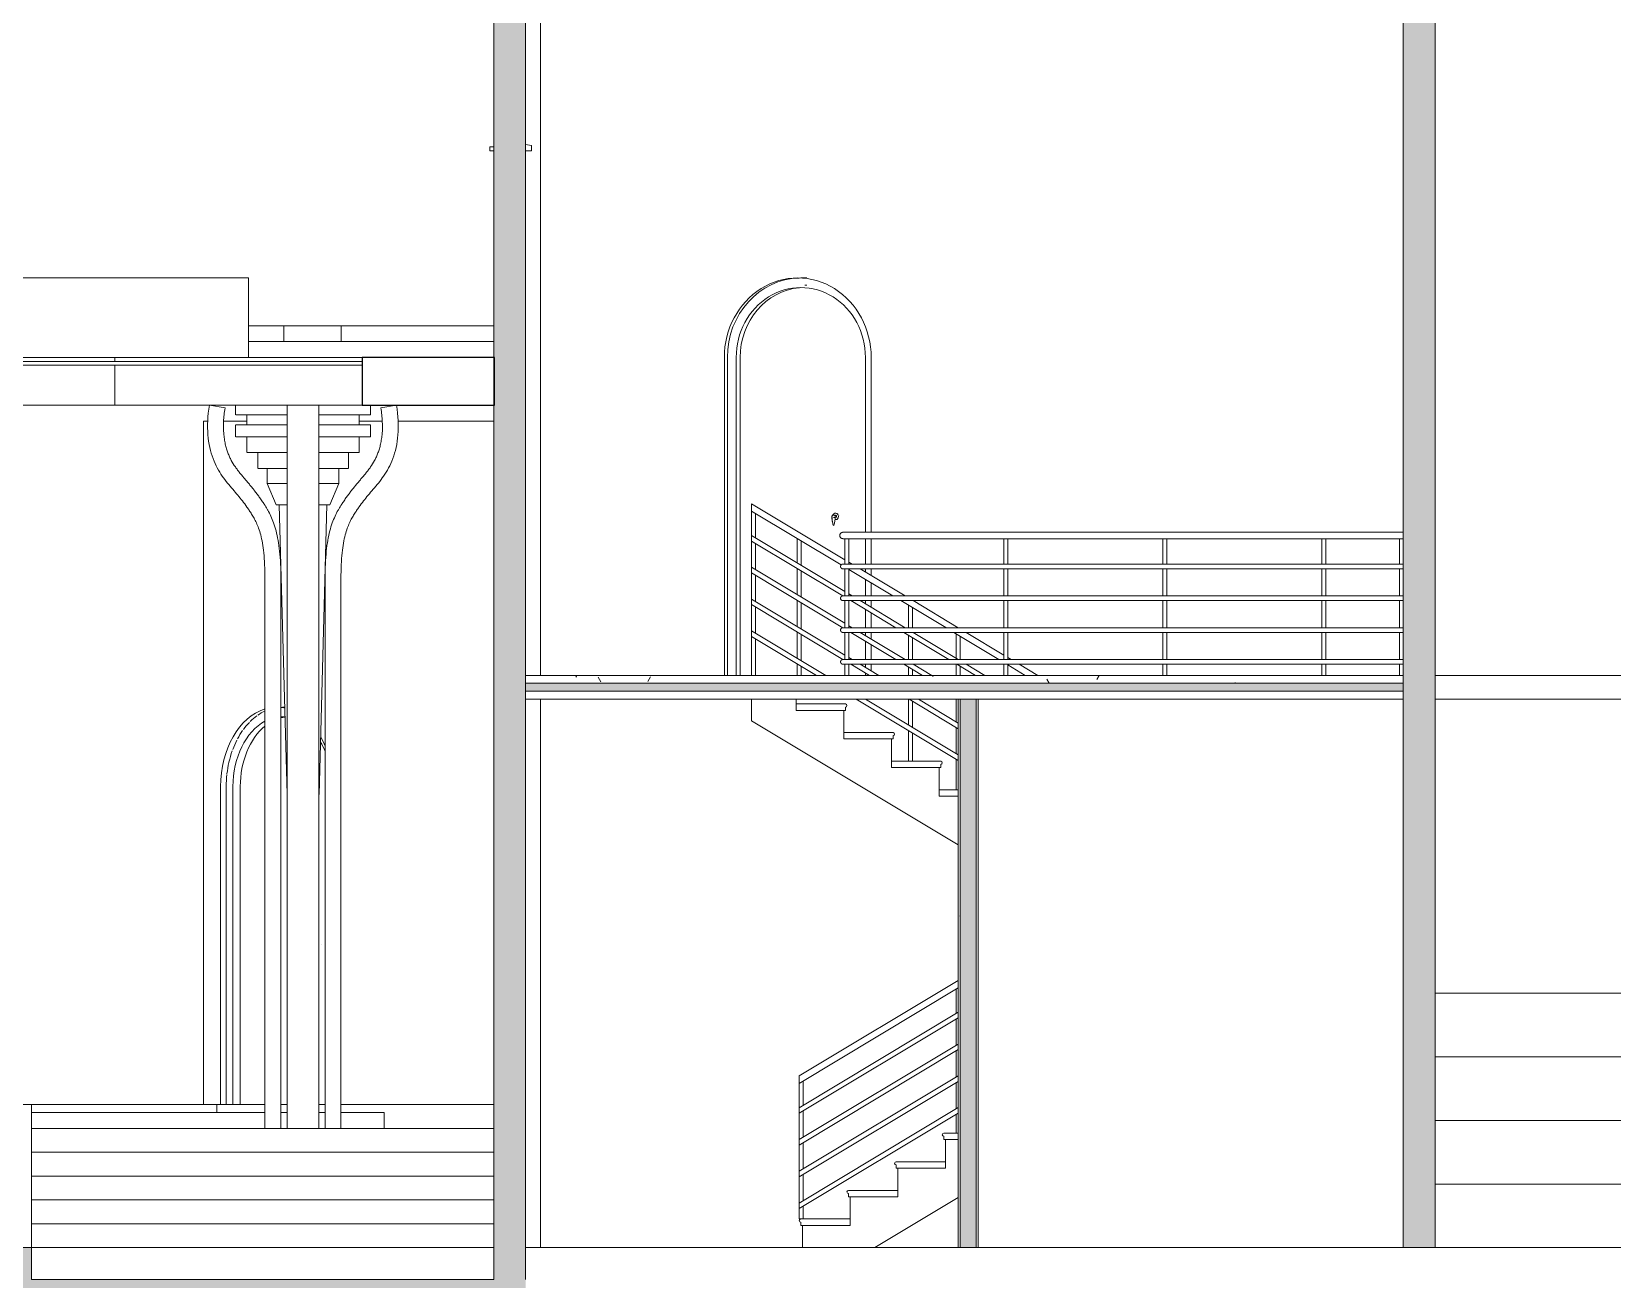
# Model space of a CAD drawing. Header units: millimetres. Extents: x -19779 to 53254, y -11975 to 15500.
# Drawn here: x -860 to 9084, y -1100 to 6750 of the extents above; entities that cross this region are included whole.
import ezdxf

# ---------------------------------------------------------------- set-up
doc = ezdxf.new("R2010")
doc.units = ezdxf.units.MM
for name, color, linetype, lineweight in [('A-DETL-GENF', 92, 'Continuous', 9), ('A-DETL-THIN', 151, 'Continuous', 9), ('A-DOOR', 31, 'Continuous', 9), ('A-DOOR-FRAM', 31, 'Continuous', 9), ('A-FLOR', 192, 'Continuous', 9), ('A-FLOR-FNSH', 192, 'Continuous', 35), ('A-FLOR-HRAL', 11, 'Continuous', 9), ('A-FLOR-MCUT', 51, 'Continuous', 9), ('A-FLOR-PATT', 8, 'Continuous', 35), ('A-GENM', 13, 'Continuous', 9), ('A-GLAZ', 151, 'Continuous', 9), ('A-GLAZ-CURT', 52, 'Continuous', 9), ('A-WALL', 113, 'Continuous', 9), ('A-WALL-FNSH', 113, 'Continuous', 25), ('A-WALL-PATT', 111, 'Continuous', 25), ('S-FNDN', 32, 'Continuous', 9), ('S-STRS', 31, 'Continuous', 9)]:
    doc.layers.add(name, color=color, linetype=linetype, lineweight=lineweight)
pattern_1 = [(0, (19874.81, -1675), (812.8, 203.2), [33.528, -576.072, 33.528, -576.072, -3251.2]), (0, (19874.81, -1675), (812.8, 203.2), [-1219.2, 33.528, -1185.672, 33.528, -576.072, -1422.4]), (0, (19874.81, -1675), (812.8, 203.2), [-3048, 33.528, -372.872, 33.528, -982.472]), (120, (20179.61, -1573.4), (-582.3764, 602.3054), [33.528, -576.072, 33.528, -3827.272]), (120, (20179.61, -1573.4), (-582.3764, 602.3054), [-643.128, -576.072, 33.528, -1185.672, -2032]), (120, (20179.61, -1573.4), (-582.3764, 602.3054), [-2438.4, 33.528, -576.072, 33.528, -1388.872]), (120, (20179.61, -1573.4), (-582.3764, 602.3054), [-3081.528, -372.872, 33.528, -982.472]), (240, (20281.21, -1167), (-230.4236, -805.5054), [33.528, -576.072, 33.528, -3827.272]), (240, (20281.21, -1167), (-230.4236, -805.5054), [-643.128, -576.072, 33.528, -1185.672, -2032]), (240, (20281.21, -1167), (-230.4236, -805.5054), [-2438.4, 33.528, -576.072, 33.528, -1388.872]), (240, (20281.21, -1167), (-230.4236, -805.5054), [-3081.528, -372.872, 33.528, -982.472])]

# ---------------------------------------------------------------- blocks, each defined once
blk = doc.blocks.new('Arch - 750 x 2100 mm-239388-Section 1')
at = {"layer": 'A-DOOR'}
for p, q in [((452.8, 0), (608.1, 0)), ((708.1, 0), (748.2, 0)), ((947.9, 0), (986, 0))]:
    blk.add_line(p, q, dxfattribs=at)
at = {"layer": 'A-DOOR', "flags": 128}
blk.add_lwpolyline([(962, 1008.7), (962, 1008.7), (962, 1008.7), (962, 1008.7)], dxfattribs=at)
blk.add_lwpolyline([(962, 1008.7), (962, 1008.7), (962, 1008.7), (962, 1008.7)], dxfattribs=at)
at = {"layer": 'A-DOOR-FRAM'}
for p, q in [((733, 2500), (717.9, 2500)), ((364.4, 2000), (364.4, 0)), ((406.8, 0), (406.8, 2000)), ((452.8, 2000), (452.8, 0)), ((364.4, 0), (406.8, 0)), ((452.8, 0), (406.8, 0))]:
    blk.add_line(p, q, dxfattribs=at)
for centre, major_axis, start_param, end_param in [((717.9, 2000), (0, 440), 0.361708, 1.570796), ((717.9, 2000), (0, 500), 0.628319, 0.768315), ((717.9, 2000), (0, 500), 0.471239, 0.610962), ((717.9, 2000), (0, 500), 0.315813, 0.453601), ((763.9, 2000), (0, 440), 0.094175, 0.180747), ((717.9, 2000), (0, 440), 6.229427, 6.314699), ((717.9, 2000), (0, 500), 0.946088, 1.083003), ((717.9, 2000), (0, 500), 0.788783, 0.925662), ((763.9, 2000), (0, 440), 0.525975, 1.570796), ((717.9, 2000), (0, 500), 1.103393, 1.256637), ((717.9, 2000), (0, 440), 5.241184, 5.403968), ((717.9, 2000), (0, 500), 1.26219, 1.407141), ((717.9, 2000), (0, 500), 1.419152, 1.570796)]:
    blk.add_ellipse(centre, major_axis=major_axis, ratio=0.707107, start_param=start_param, end_param=end_param, dxfattribs=at)
blk = doc.blocks.new('楼梯 - 楼梯-158884-Section 1')
at = {"layer": 'S-STRS'}
for p, q in [((3669.2, 2550), (3669.2, 2414.8)), ((3949.2, 2480), (3949.2, 2550)), ((3949.2, 2520), (4259.2, 2520)), ((3949.2, 2520), (3949.2, 2480)), ((4259.2, 2480), (4259.2, 2500)), ((4969.9, 1634.3), (3669.2, 2414.8)), ((4259.2, 2480), (3949.2, 2480)), ((4249.2, 2480), (3949.2, 2480)), ((4249.2, 2300), (4249.2, 2480)), ((4249.2, 2340), (4559.2, 2340)), ((4249.2, 2340), (4249.2, 2300)), ((4559.2, 2300), (4249.2, 2300)), ((4549.2, 2300), (4249.2, 2300)), ((4549.2, 2120), (4549.2, 2300)), ((4559.2, 2300), (4559.2, 2320)), ((4549.2, 2160), (4656.7, 2160)), ((4549.2, 2160), (4549.2, 2120)), ((4859.2, 2120), (4549.2, 2120)), ((4849.2, 2120), (4549.2, 2120)), ((4681.7, 2160), (4859.2, 2160)), ((4849.2, 1940), (4849.2, 2120)), ((4859.2, 2120), (4859.2, 2140)), ((4849.2, 1980), (4969.9, 1980)), ((4849.2, 1980), (4849.2, 1940)), ((4969.9, 1940), (4849.2, 1940)), ((4969.9, 1940), (4849.2, 1940)), ((4879.2, -180), (4956.7, -180)), ((4879.2, -220), (4879.2, -200)), ((4969.9, -220), (4879.2, -220)), ((4889.2, -220), (4889.2, -400)), ((4969.9, -220), (4889.2, -220)), ((4579.2, -360), (4889.2, -360)), ((4579.2, -400), (4579.2, -380)), ((4889.2, -400), (4889.2, -360)), ((4889.2, -400), (4579.2, -400)), ((4589.2, -400), (4589.2, -580)), ((4889.2, -400), (4589.2, -400)), ((4279.2, -540), (4589.2, -540)), ((4279.2, -580), (4279.2, -560)), ((4589.2, -580), (4279.2, -580)), ((4289.2, -580), (4289.2, -760)), ((4589.2, -580), (4289.2, -580)), ((4969.9, -584.8), (4444.6, -900)), ((4589.2, -580), (4589.2, -540)), ((3979.2, -760), (3979.2, -740)), ((4289.2, -760), (3979.2, -760)), ((3989.2, -760), (4289.2, -760)), ((3989.2, -900), (3989.2, -760)), ((3993.7, -720), (4289.2, -720)), ((4289.2, -760), (4289.2, -720))]:
    blk.add_line(p, q, dxfattribs=at)
for centre, start, end in [((4259.2, 2510), 270, 90), ((4559.2, 2330), 270, 90), ((4859.2, 2150), 270, 90), ((4879.2, -190), 90, 270), ((4579.2, -370), 90, 270), ((4279.2, -550), 90, 270), ((3979.2, -730), 90, 270)]:
    blk.add_arc(centre, 10, start, end, dxfattribs=at)
blk = doc.blocks.new('栏杆扶手 - 25mm-159791-Section 1')
at = {"layer": 'A-FLOR-HRAL'}
for p, q in [((3956.7, 3560.8), (3956.7, 3407.5)), ((3957, 3560.7), (3957, 3560.7)), ((3981.7, 3392.8), (3981.7, 3545.9)), ((3956.7, 3372.6), (3956.7, 3207.5)), ((3981.7, 3192.5), (3981.7, 3357.6)), ((3956.7, 3171.6), (3956.7, 3007.5)), ((3981.7, 2992.5), (3981.7, 3157.6)), ((3956.7, 2972.6), (3956.7, 2807.5)), ((3981.7, 2792.5), (3981.7, 2957.6)), ((3956.7, 2772.6), (3956.7, 2700)), ((3981.7, 2700), (3981.7, 2757.6))]:
    blk.add_line(p, q, dxfattribs=at)
blk = doc.blocks.new('栏杆扶手 - 25mm-159795-Section 1')
at = {"layer": 'A-FLOR-HRAL'}
for p, q in [((4956.7, 2960.8), (4956.7, 2807.5)), ((4957, 2960.7), (4957, 2960.7)), ((4981.7, 2799.9), (4981.7, 2945.9)), ((4956.7, 2770.1), (4956.7, 2700)), ((4981.7, 2700), (4981.7, 2757.5)), ((4956.7, 2550), (4956.7, 2407.5)), ((4956.7, 2372.5), (4956.7, 2207.5)), ((4956.7, 2172.5), (4956.7, 1980))]:
    blk.add_line(p, q, dxfattribs=at)
blk = doc.blocks.new('栏杆扶手 - 25mm-159793-Section 1')
at = {"layer": 'A-FLOR-HRAL'}
for p, q in [((4956.7, 725.9), (4956.7, 572.3)), ((4956.7, 537.5), (4956.7, 372.3)), ((4956.7, 337.5), (4956.7, 172.3)), ((4956.7, 137.5), (4956.7, -27.7)), ((4956.7, -62.5), (4956.7, -180)), ((4956.7, -180), (4969.2, -180))]:
    blk.add_line(p, q, dxfattribs=at)
blk = doc.blocks.new('栏杆扶手 - 25mm-159789-Section 1')
at = {"layer": 'A-FLOR-HRAL'}
for p, q in [((3669.2, 3733.3), (3669.2, 3580)), ((3669.5, 3733.2), (3669.5, 3733.2)), ((3694.2, 3565), (3694.2, 3718.4)), ((3669.2, 3545), (3669.2, 3380)), ((3694.2, 3365), (3694.2, 3530)), ((3669.2, 3345), (3669.2, 3180)), ((3694.2, 3165), (3694.2, 3330)), ((3669.2, 3145), (3669.2, 2980)), ((3694.2, 2965), (3694.2, 3130)), ((3669.2, 2945), (3669.2, 2700)), ((3694.2, 2700), (3694.2, 2930))]:
    blk.add_line(p, q, dxfattribs=at)
blk = doc.blocks.new('栏杆扶手 - 25mm-159787-Section 1')
at = {"layer": 'A-FLOR-HRAL'}
for p, q in [((3969.2, 133.4), (3969.2, -20)), ((3993.9, 148.2), (3993.9, 148.2)), ((3994.2, -5), (3994.2, 148.3)), ((3969.2, -55), (3969.2, -220)), ((3994.2, -205), (3994.2, -40)), ((3969.2, -255), (3969.2, -420)), ((3994.2, -405), (3994.2, -240)), ((3969.2, -455), (3969.2, -620)), ((3994.2, -605), (3994.2, -440)), ((3969.2, -655), (3969.2, -720)), ((3994.2, -720), (3994.2, -640)), ((3969.2, -720), (3981.7, -720)), ((3981.7, -720), (3994.2, -720))]:
    blk.add_line(p, q, dxfattribs=at)
blk = doc.blocks.new('栏杆扶手 - 栏杆扶手-159049-Section 1')
at = {"layer": 'A-FLOR-HRAL'}
for p, q in [((4969.9, 780.4), (3969.2, 180)), ((3969.2, 133.4), (4969.9, 733.8)), ((4969.9, 580.4), (3969.2, -20)), ((3969.2, -55), (4969.9, 545.5)), ((4969.9, 380.4), (3969.2, -220)), ((3969.2, -255), (4969.9, 345.5)), ((4969.9, 180.4), (3969.2, -420)), ((3969.2, -455), (4969.9, 145.5)), ((4969.9, -19.6), (3969.2, -620)), ((3969.2, -655), (4969.9, -54.5))]:
    blk.add_line(p, q, dxfattribs=at)
at = {"layer": 'A-FLOR-HRAL', "flags": 128}
for points in [[(3969.2, 156.7), (3969.2, 162.7), (3969.2, 168.3), (3969.2, 173.2), (3969.2, 176.9), (3969.2, 179.2), (3969.2, 180)], [(3969.2, 133.4), (3969.2, 134.1), (3969.2, 136.5), (3969.2, 140.2), (3969.2, 145), (3969.2, 150.6), (3969.2, 156.7)], [(3969.2, -37.5), (3969.2, -33), (3969.2, -28.7), (3969.2, -25.1), (3969.2, -22.3), (3969.2, -20.6), (3969.2, -20)], [(3969.2, -55), (3969.2, -54.4), (3969.2, -52.6), (3969.2, -49.9), (3969.2, -46.2), (3969.2, -42), (3969.2, -37.5)], [(3969.2, -237.5), (3969.2, -233), (3969.2, -228.7), (3969.2, -225.1), (3969.2, -222.3), (3969.2, -220.6), (3969.2, -220)], [(3969.2, -255), (3969.2, -254.4), (3969.2, -252.6), (3969.2, -249.9), (3969.2, -246.2), (3969.2, -242), (3969.2, -237.5)], [(3969.2, -437.5), (3969.2, -433), (3969.2, -428.7), (3969.2, -425.1), (3969.2, -422.3), (3969.2, -420.6), (3969.2, -420)], [(3969.2, -455), (3969.2, -454.4), (3969.2, -452.6), (3969.2, -449.9), (3969.2, -446.2), (3969.2, -442), (3969.2, -437.5)], [(3969.2, -637.5), (3969.2, -633), (3969.2, -628.7), (3969.2, -625.1), (3969.2, -622.3), (3969.2, -620.6), (3969.2, -620)], [(3969.2, -655), (3969.2, -654.4), (3969.2, -652.6), (3969.2, -649.9), (3969.2, -646.2), (3969.2, -642), (3969.2, -637.5)]]:
    blk.add_lwpolyline(points, dxfattribs=at)
for name in ['栏杆扶手 - 25mm-159789-Section 1', '栏杆扶手 - 25mm-159791-Section 1', '栏杆扶手 - 25mm-159795-Section 1', '栏杆扶手 - 25mm-159793-Section 1', '栏杆扶手 - 25mm-159787-Section 1']:
    blk.add_blockref(name, (0, 0))
blk = doc.blocks.new('栏杆扶手 - 25mm-V6-Section 1')
at = {"layer": 'A-FLOR-HRAL'}
for p, q in [((4656.7, 2999.9), (4656.7, 3140.8)), ((4657, 3140.7), (4657, 3140.7)), ((4681.7, 3125.9), (4681.7, 2999.9)), ((4656.7, 2799.9), (4656.7, 2952.7)), ((4681.7, 2937.7), (4681.7, 2799.9)), ((4656.7, 2700), (4656.7, 2752.7)), ((4681.7, 2737.7), (4681.7, 2700)), ((4656.7, 2387.5), (4656.7, 2550)), ((4681.7, 2537.7), (4681.7, 2372.5)), ((4656.7, 2160), (4656.7, 2352.7)), ((4681.7, 2337.7), (4681.7, 2160)), ((4669.2, 2160), (4656.7, 2160)), ((4681.7, 2160), (4669.2, 2160))]:
    blk.add_line(p, q, dxfattribs=at)
blk = doc.blocks.new('栏杆扶手 - 25mm-V7-Section 1')
at = {"layer": 'A-FLOR-HRAL'}
for p, q in [((4956.7, 572.3), (4956.7, 725.9)), ((4956.7, 372.3), (4956.7, 537.5)), ((4956.7, 172.3), (4956.7, 337.5)), ((4956.7, -27.7), (4956.7, 137.5)), ((4956.7, -180), (4956.7, -62.5))]:
    blk.add_line(p, q, dxfattribs=at)
blk = doc.blocks.new('栏杆扶手 - 25mm-V8-Section 1')
at = {"layer": 'A-FLOR-HRAL'}
for p, q in [((3669.2, 3580), (3669.2, 3733.3)), ((3669.5, 3733.2), (3669.5, 3733.2)), ((3694.2, 3718.4), (3694.2, 3565)), ((3669.2, 3380), (3669.2, 3545)), ((3694.2, 3530), (3694.2, 3365)), ((3669.2, 3180), (3669.2, 3345)), ((3694.2, 3330), (3694.2, 3165)), ((3669.2, 2980), (3669.2, 3145)), ((3694.2, 3130), (3694.2, 2965)), ((3669.2, 2700), (3669.2, 2945)), ((3694.2, 2930), (3694.2, 2700))]:
    blk.add_line(p, q, dxfattribs=at)
blk = doc.blocks.new('栏杆扶手 - 25mm-V9-Section 1')
at = {"layer": 'A-FLOR-HRAL'}
for p, q in [((3969.2, -20), (3969.2, 133.4)), ((3993.9, 148.2), (3993.9, 148.2)), ((3994.2, 148.3), (3994.2, -5)), ((3969.2, -220), (3969.2, -55)), ((3994.2, -40), (3994.2, -205)), ((3969.2, -420), (3969.2, -255)), ((3994.2, -240), (3994.2, -405)), ((3969.2, -620), (3969.2, -455)), ((3994.2, -440), (3994.2, -605)), ((3969.2, -720), (3969.2, -655)), ((3994.2, -640), (3994.2, -720))]:
    blk.add_line(p, q, dxfattribs=at)
blk = doc.blocks.new('栏杆扶手 - 栏杆扶手-159053-Section 1')
at = {"layer": 'A-FLOR-HRAL'}
for p, q in [((4256.7, 3427.5), (3669.2, 3780)), ((3669.2, 3733.4), (4233.1, 3395)), ((4256.7, 3227.5), (3669.2, 3580)), ((3669.2, 3545), (4244.2, 3200)), ((4302.5, 3400), (4281.7, 3412.5)), ((4256.7, 3027.5), (3669.2, 3380)), ((3669.2, 3345), (4244.2, 3000)), ((4281.7, 3365.9), (4558.2, 3200)), ((4635.9, 3199.9), (4352.5, 3370)), ((4302.5, 3200), (4281.7, 3212.5)), ((4256.7, 2827.5), (3669.2, 3180)), ((3669.2, 3145), (4244.2, 2800)), ((4294.2, 3170), (4577.6, 3000)), ((4635.9, 2999.9), (4352.5, 3170)), ((4608, 3170.1), (4890.8, 3000.4)), ((4969.4, 2999.9), (4685.7, 3170.1)), ((4302.5, 3000), (4281.7, 3012.5)), ((4135.8, 2700), (3669.2, 2980)), ((3669.2, 2945), (4077.5, 2700)), ((4294.2, 2970), (4577.6, 2800)), ((4635.9, 2799.9), (4352.5, 2970)), ((4627.4, 2970.1), (4911, 2799.9)), ((4969.4, 2799.9), (4685.7, 2970.1)), ((4941.3, 2970.1), (5224.8, 2800)), ((5256.7, 2827.5), (5019, 2970.1)), ((4302.5, 2800), (4281.5, 2812.6)), ((5302.5, 2800), (5281.5, 2812.6)), ((4294.2, 2770), (4410.9, 2700)), ((4469.2, 2700), (4352.5, 2770)), ((4627.4, 2770.1), (4744.2, 2700)), ((4802.5, 2700), (4685.7, 2770.1)), ((4960.7, 2770.1), (5077.5, 2700)), ((5135.8, 2700), (5019, 2770.1)), ((5281.6, 2765.9), (5391.4, 2700)), ((5469.2, 2700), (5352.5, 2770)), ((4327.5, 2550), (4969.9, 2164.6)), ((4969.9, 2199.6), (4385.8, 2550)), ((4660.9, 2550), (4969.9, 2364.6)), ((4969.9, 2399.6), (4719.2, 2550))]:
    blk.add_line(p, q, dxfattribs=at)
at = {"layer": 'A-FLOR-HRAL', "flags": 128}
for points in [[(3669.2, 3756.7), (3669.2, 3762.7), (3669.2, 3768.3), (3669.2, 3773.2), (3669.2, 3776.9), (3669.2, 3779.2), (3669.2, 3780)], [(3669.2, 3733.4), (3669.2, 3734.1), (3669.2, 3736.5), (3669.2, 3740.2), (3669.2, 3745), (3669.2, 3750.6), (3669.2, 3756.7)], [(3669.2, 3562.5), (3669.2, 3567), (3669.2, 3571.3), (3669.2, 3574.9), (3669.2, 3577.7), (3669.2, 3579.4), (3669.2, 3580)], [(3669.2, 3545), (3669.2, 3545.6), (3669.2, 3547.4), (3669.2, 3550.1), (3669.2, 3553.8), (3669.2, 3558), (3669.2, 3562.5)], [(3669.2, 3362.5), (3669.2, 3367), (3669.2, 3371.3), (3669.2, 3374.9), (3669.2, 3377.7), (3669.2, 3379.4), (3669.2, 3380)], [(3669.2, 3345), (3669.2, 3345.6), (3669.2, 3347.4), (3669.2, 3350.1), (3669.2, 3353.8), (3669.2, 3358), (3669.2, 3362.5)], [(3669.2, 3162.5), (3669.2, 3167), (3669.2, 3171.3), (3669.2, 3174.9), (3669.2, 3177.7), (3669.2, 3179.4), (3669.2, 3180)], [(3669.2, 3145), (3669.2, 3145.6), (3669.2, 3147.4), (3669.2, 3150.1), (3669.2, 3153.8), (3669.2, 3158), (3669.2, 3162.5)], [(3669.2, 2962.5), (3669.2, 2967), (3669.2, 2971.3), (3669.2, 2974.9), (3669.2, 2977.7), (3669.2, 2979.4), (3669.2, 2980)], [(3669.2, 2945), (3669.2, 2945.6), (3669.2, 2947.4), (3669.2, 2950.1), (3669.2, 2953.8), (3669.2, 2958), (3669.2, 2962.5)]]:
    blk.add_lwpolyline(points, dxfattribs=at)
for name in ['栏杆扶手 - 25mm-V8-Section 1', '栏杆扶手 - 25mm-V6-Section 1', '栏杆扶手 - 25mm-V7-Section 1', '栏杆扶手 - 25mm-V9-Section 1']:
    blk.add_blockref(name, (0, 0))
blk = doc.blocks.new('Arch - 750 x 2100 mm-V10-Section 1')
at = {"layer": 'A-DOOR'}
for p, q in [((4017.3, 5155), (4003.9, 5155)), ((4196.8, 3707), (4185.3, 3707)), ((4185.3, 3693), (4196.8, 3693)), ((4197.9, 3720), (4196.8, 3720)), ((4196.8, 3680), (4197.9, 3680)), ((4212.5, 3720), (4211.3, 3720)), ((4211.3, 3680), (4212.5, 3680))]:
    blk.add_line(p, q, dxfattribs=at)
at = {"layer": 'A-DOOR', "flags": 128}
for points in [[(4174.3, 3699.2), (4174.4, 3699.6), (4174.4, 3700), (4174.4, 3700.3), (4174.5, 3700.7), (4174.5, 3701.1), (4174.6, 3701.5), (4174.7, 3701.8), (4174.8, 3702.2), (4175, 3702.5), (4175.1, 3702.9), (4175.2, 3703.2), (4175.4, 3703.6), (4175.6, 3703.9), (4175.8, 3704.2), (4176, 3704.5), (4176.2, 3704.9), (4176.4, 3705.2), (4176.7, 3705.4), (4176.9, 3705.7), (4177.2, 3706), (4177.5, 3706.3), (4177.8, 3706.5), (4178.1, 3706.7), (4178.4, 3707), (4178.7, 3707.2), (4179, 3707.4), (4179.3, 3707.5), (4179.7, 3707.7), (4180, 3707.9), (4180.4, 3708), (4180.7, 3708.2), (4181.1, 3708.3), (4181.5, 3708.4), (4181.8, 3708.5), (4182.2, 3708.5), (4182.6, 3708.6), (4182.9, 3708.6), (4183.3, 3708.7), (4183.7, 3708.7), (4183.8, 3708.7)], [(4183.4, 3645.2), (4181.4, 3651.5), (4179.6, 3657.8), (4178.1, 3664.2), (4176.8, 3670.7), (4175.8, 3677.2), (4175.1, 3683.8), (4174.6, 3690.3), (4174.4, 3696.9), (4174.3, 3699.2)], [(4186.7, 3708.7), (4186.7, 3708.7), (4186.6, 3708.7), (4186.6, 3708.7), (4186.6, 3708.7), (4186.5, 3708.7), (4186.5, 3708.7), (4186.5, 3708.7), (4186.4, 3708.7), (4186.4, 3708.7), (4186.3, 3708.7), (4186.3, 3708.7), (4186.3, 3708.7), (4186.2, 3708.7), (4186.2, 3708.7), (4186.1, 3708.7), (4186.1, 3708.7), (4186, 3708.7), (4186, 3708.7), (4185.9, 3708.7), (4185.8, 3708.7), (4185.8, 3708.7), (4185.7, 3708.7), (4185.7, 3708.7), (4185.6, 3708.7), (4185.6, 3708.7), (4185.5, 3708.7), (4185.4, 3708.7), (4185.4, 3708.7), (4185.3, 3708.7), (4185.3, 3708.7), (4185.2, 3708.7), (4185.1, 3708.7), (4185.1, 3708.7), (4185, 3708.7), (4185, 3708.7), (4184.9, 3708.7), (4184.9, 3708.7), (4184.8, 3708.7), (4184.7, 3708.7), (4184.7, 3708.7), (4184.6, 3708.7), (4184.6, 3708.7), (4184.5, 3708.7), (4184.5, 3708.7), (4184.4, 3708.7), (4184.4, 3708.7), (4184.3, 3708.7), (4184.3, 3708.7), (4184.2, 3708.7), (4184.2, 3708.7), (4184.2, 3708.7), (4184.1, 3708.7), (4184.1, 3708.7), (4184, 3708.7), (4184, 3708.7), (4184, 3708.7), (4184, 3708.7), (4183.9, 3708.7), (4183.9, 3708.7), (4183.9, 3708.7), (4183.9, 3708.7), (4183.9, 3708.7), (4183.8, 3708.7), (4183.8, 3708.7), (4183.8, 3708.7), (4183.8, 3708.7), (4183.8, 3708.7), (4183.8, 3708.7)], [(4183.8, 3708.7), (4183.8, 3708.7), (4183.8, 3708.7), (4183.8, 3708.7), (4183.8, 3708.7), (4183.8, 3708.7), (4183.9, 3708.7), (4183.9, 3708.7), (4183.9, 3708.7), (4183.9, 3708.7)], [(4225.4, 3708.7), (4225.4, 3708.7), (4225.4, 3708.7), (4225.4, 3708.7), (4225.4, 3708.7), (4225.4, 3708.7)], [(4225.4, 3708.7), (4225.4, 3708.7), (4225.4, 3708.7), (4225.4, 3708.7), (4225.4, 3708.7)], [(4185.3, 3643.7), (4185.2, 3643.7), (4185.1, 3643.7), (4185, 3643.7), (4184.9, 3643.8), (4184.8, 3643.8), (4184.8, 3643.8), (4184.7, 3643.9), (4184.6, 3643.9), (4184.5, 3643.9), (4184.4, 3644), (4184.3, 3644), (4184.3, 3644.1), (4184.2, 3644.2), (4184.1, 3644.2), (4184.1, 3644.3), (4184, 3644.3), (4183.9, 3644.4), (4183.9, 3644.5), (4183.8, 3644.6), (4183.7, 3644.6), (4183.7, 3644.7), (4183.6, 3644.8), (4183.6, 3644.9), (4183.6, 3645), (4183.5, 3645), (4183.5, 3645.1), (4183.4, 3645.2)]]:
    blk.add_lwpolyline(points, dxfattribs=at)
at = {"layer": 'A-DOOR'}
for centre, major_axis, start_param, end_param in [((4183.9, 3699.2), (0, 9.45), 0, 1.570796), ((4327.4, 3699.2), (0, 164.8), 1.570796, 1.687121), ((4196.8, 3700), (0, 20), 4.712389, 7.526471), ((4186.7, 3699.2), (0, 9.45), 4.712389, 6.283185), ((4043.2, 3699.2), (0, 164.8), 4.378438, 4.712389), ((4196.8, 3700), (0, 20), 2.987413, 4.712389), ((4196.8, 3700), (0, 7), 4.712389, 6.544985), ((4196.8, 3700), (0, 7), 2.879793, 4.712389), ((4197.9, 3700), (0, 20), 4.712389, 6.283185), ((4197.9, 3700), (0, 20), 3.141593, 4.712389), ((4327.4, 3699.2), (0, 164.8), 1.725663, 1.802056), ((4185.6, 3646), (0, 2.34), 1.904747, 2.985054), ((4185, 3646), (0, 2.34), 3.298132, 4.378438)]:
    blk.add_ellipse(centre, major_axis=major_axis, ratio=0.92388, start_param=start_param, end_param=end_param, dxfattribs=at)
at = {"layer": 'A-DOOR-FRAM'}
for p, q in [((4017.3, 5200), (3979, 5200)), ((3517.1, 4700), (3517.1, 2700)), ((3572.5, 2700), (3572.5, 4700)), ((3597.4, 4700), (3597.4, 2700)), ((4385.5, 3600), (4385.5, 4700)), ((4385.5, 3400), (4385.5, 3560)), ((4385.5, 3350.2), (4385.5, 3370)), ((4385.5, 3200), (4385.5, 3303.7)), ((4385.5, 3150.2), (4385.5, 3170)), ((4385.5, 3000), (4385.5, 3115.3)), ((4385.5, 2950.4), (4385.5, 2970)), ((4385.5, 2800), (4385.5, 2915.3)), ((4385.5, 2750.2), (4385.5, 2770)), ((4385.5, 2700), (4385.5, 2715.3))]:
    blk.add_line(p, q, dxfattribs=at)
for centre, major_axis, start_param, end_param in [((3979, 4700), (0, 500), 0.020796, 1.570796), ((3979, 4700), (0, 440), 4.712389, 7.853982), ((4003.9, 4700), (0, 440), 0.082673, 1.570796)]:
    blk.add_ellipse(centre, major_axis=major_axis, ratio=0.92388, start_param=start_param, end_param=end_param, dxfattribs=at)
blk = doc.blocks.new('栏杆扶手 - 25mm-V16-Section 1')
at = {"layer": 'A-FLOR-HRAL'}
for p, q in [((7256.7, 3560), (7256.7, 3400)), ((7281.7, 3400), (7281.7, 3560)), ((7256.7, 3370), (7256.7, 3200)), ((7281.7, 3200), (7281.7, 3370)), ((7256.7, 3170), (7256.7, 3000)), ((7281.7, 3000), (7281.7, 3170)), ((7256.7, 2970), (7256.7, 2800)), ((7281.7, 2800), (7281.7, 2970)), ((7256.7, 2770), (7256.7, 2700)), ((7281.7, 2700), (7281.7, 2770))]:
    blk.add_line(p, q, dxfattribs=at)
blk = doc.blocks.new('栏杆扶手 - 25mm-V17-Section 1')
at = {"layer": 'A-FLOR-HRAL'}
for p, q in [((5256.7, 3560), (5256.7, 3399.9)), ((5281.7, 3399.8), (5281.7, 3560)), ((5256.7, 3370.1), (5256.7, 3199.9)), ((5281.7, 3199.8), (5281.7, 3370.2)), ((5256.7, 3170.1), (5256.7, 2999.9)), ((5281.7, 2999.8), (5281.7, 3170.2)), ((5256.7, 2970.1), (5256.7, 2799.9)), ((5281.7, 2799.8), (5281.7, 2970.2)), ((5256.7, 2770.1), (5256.7, 2700)), ((5281.7, 2700), (5281.7, 2770.2))]:
    blk.add_line(p, q, dxfattribs=at)
blk = doc.blocks.new('栏杆扶手 - 25mm-V18-Section 1')
at = {"layer": 'A-FLOR-HRAL'}
for p, q in [((4256.7, 3560), (4256.7, 3400)), ((4281.7, 3400), (4281.7, 3560)), ((4256.7, 3370), (4256.7, 3200)), ((4281.7, 3200), (4281.7, 3370)), ((4256.7, 3170), (4256.7, 3000)), ((4281.7, 3000), (4281.7, 3170)), ((4256.7, 2970), (4256.7, 2800)), ((4281.7, 2800), (4281.7, 2970)), ((4256.7, 2770), (4256.7, 2700)), ((4281.7, 2700), (4281.7, 2770))]:
    blk.add_line(p, q, dxfattribs=at)
blk = doc.blocks.new('栏杆扶手 - 25mm-V19-Section 1')
at = {"layer": 'A-FLOR-HRAL'}
for p, q in [((7744.2, 3560), (7744.2, 3400)), ((7744.2, 3370), (7744.2, 3200)), ((7744.2, 3170), (7744.2, 3000)), ((7744.2, 2970), (7744.2, 2800)), ((7744.2, 2770), (7744.2, 2700))]:
    blk.add_line(p, q, dxfattribs=at)
blk = doc.blocks.new('栏杆扶手 - 栏杆扶手-160077-Section 1')
at = {"layer": 'A-FLOR-HRAL'}
for p, q in [((7769.2, 3600), (4244.2, 3600)), ((4244.2, 3560), (7769.2, 3560)), ((7769.2, 3400), (4244.2, 3400)), ((4244.2, 3370), (7769.2, 3370)), ((7769.2, 3200), (4244.2, 3200)), ((4244.2, 3170), (7769.2, 3170)), ((7769.2, 3000), (4244.2, 3000)), ((4244.2, 2970), (7769.2, 2970)), ((7769.2, 2800), (4244.2, 2800)), ((4244.2, 2770), (7769.2, 2770))]:
    blk.add_line(p, q, dxfattribs=at)
for points, knots in [([(4224.2, 3580), (4224.2, 3581.7), (4224.5, 3584.4), (4225.6, 3587.7), (4226.8, 3590), (4228, 3591.8), (4229.1, 3593.2), (4230.3, 3594.5), (4232, 3595.9), (4233.8, 3597.1), (4235.3, 3598), (4236.5, 3598.5), (4237.7, 3599), (4239, 3599.3), (4240.3, 3599.6), (4241.6, 3599.8), (4242.9, 3600), (4243.7, 3600), (4244.2, 3600)], [0, 0, 0, 0, 0.0833333, 0.125, 0.1666667, 0.2083333, 0.2291667, 0.25, 0.2916667, 0.3333333, 0.3541667, 0.375, 0.3958333, 0.4166667, 0.4375, 0.4583333, 0.4791667, 0.5, 0.5, 0.5, 0.5]), ([(4244.2, 3560), (4243.7, 3560), (4242.9, 3560), (4241.6, 3560.2), (4240.3, 3560.4), (4239, 3560.7), (4237.7, 3561), (4236.5, 3561.5), (4235.3, 3562), (4234.2, 3562.7), (4233.1, 3563.4), (4231.6, 3564.4), (4230.3, 3565.5), (4229.1, 3566.8), (4228, 3568.2), (4226.8, 3570), (4225.6, 3572.3), (4224.5, 3575.6), (4224.2, 3578.3), (4224.2, 3580)], [0.5, 0.5, 0.5, 0.5, 0.5208333, 0.5416667, 0.5625, 0.5833333, 0.6041667, 0.625, 0.6458333, 0.6666667, 0.6875, 0.7083333, 0.75, 0.7708333, 0.7916667, 0.8333333, 0.875, 0.9166667, 1, 1, 1, 1]), ([(4229.2, 3385), (4229.2, 3386.3), (4229.4, 3388.3), (4230.3, 3390.8), (4231.2, 3392.5), (4232.1, 3393.9), (4232.9, 3394.9), (4233.8, 3395.9), (4235, 3396.9), (4236.4, 3397.8), (4237.5, 3398.5), (4238.4, 3398.9), (4239.4, 3399.2), (4240.3, 3399.5), (4241.3, 3399.7), (4242.2, 3399.9), (4243.2, 3400), (4243.9, 3400), (4244.2, 3400)], [0, 0, 0, 0, 0.0833333, 0.125, 0.1666667, 0.2083333, 0.2291667, 0.25, 0.2916667, 0.3333333, 0.3541667, 0.375, 0.3958333, 0.4166667, 0.4375, 0.4583333, 0.4791667, 0.5, 0.5, 0.5, 0.5]), ([(4244.2, 3370), (4243.9, 3370), (4243.2, 3370), (4242.2, 3370.1), (4241.3, 3370.3), (4240.3, 3370.5), (4239.4, 3370.8), (4238.4, 3371.1), (4237.5, 3371.5), (4236.7, 3372), (4235.8, 3372.5), (4234.8, 3373.3), (4233.8, 3374.1), (4232.9, 3375.1), (4232.1, 3376.1), (4231.2, 3377.5), (4230.3, 3379.2), (4229.4, 3381.7), (4229.2, 3383.7), (4229.2, 3385)], [0.5, 0.5, 0.5, 0.5, 0.5208333, 0.5416667, 0.5625, 0.5833333, 0.6041667, 0.625, 0.6458333, 0.6666667, 0.6875, 0.7083333, 0.75, 0.7708333, 0.7916667, 0.8333333, 0.875, 0.9166667, 1, 1, 1, 1]), ([(4229.2, 3185), (4229.2, 3186.3), (4229.4, 3188.3), (4230.3, 3190.8), (4231.2, 3192.5), (4232.1, 3193.9), (4232.9, 3194.9), (4233.8, 3195.9), (4235, 3196.9), (4236.4, 3197.8), (4237.5, 3198.5), (4238.4, 3198.9), (4239.4, 3199.2), (4240.3, 3199.5), (4241.3, 3199.7), (4242.2, 3199.9), (4243.2, 3200), (4243.9, 3200), (4244.2, 3200)], [0, 0, 0, 0, 0.0833333, 0.125, 0.1666667, 0.2083333, 0.2291667, 0.25, 0.2916667, 0.3333333, 0.3541667, 0.375, 0.3958333, 0.4166667, 0.4375, 0.4583333, 0.4791667, 0.5, 0.5, 0.5, 0.5]), ([(4244.2, 3170), (4243.9, 3170), (4243.2, 3170), (4242.2, 3170.1), (4241.3, 3170.3), (4240.3, 3170.5), (4239.4, 3170.8), (4238.4, 3171.1), (4237.5, 3171.5), (4236.7, 3172), (4235.8, 3172.5), (4234.8, 3173.3), (4233.8, 3174.1), (4232.9, 3175.1), (4232.1, 3176.1), (4231.2, 3177.5), (4230.3, 3179.2), (4229.4, 3181.7), (4229.2, 3183.7), (4229.2, 3185)], [0.5, 0.5, 0.5, 0.5, 0.5208333, 0.5416667, 0.5625, 0.5833333, 0.6041667, 0.625, 0.6458333, 0.6666667, 0.6875, 0.7083333, 0.75, 0.7708333, 0.7916667, 0.8333333, 0.875, 0.9166667, 1, 1, 1, 1]), ([(4229.2, 2985), (4229.2, 2986.3), (4229.4, 2988.3), (4230.3, 2990.8), (4231.2, 2992.5), (4232.1, 2993.9), (4232.9, 2994.9), (4233.8, 2995.9), (4235, 2996.9), (4236.4, 2997.8), (4237.5, 2998.5), (4238.4, 2998.9), (4239.4, 2999.2), (4240.3, 2999.5), (4241.3, 2999.7), (4242.2, 2999.9), (4243.2, 3000), (4243.9, 3000), (4244.2, 3000)], [0, 0, 0, 0, 0.0833333, 0.125, 0.1666667, 0.2083333, 0.2291667, 0.25, 0.2916667, 0.3333333, 0.3541667, 0.375, 0.3958333, 0.4166667, 0.4375, 0.4583333, 0.4791667, 0.5, 0.5, 0.5, 0.5]), ([(4244.2, 2970), (4243.9, 2970), (4243.2, 2970), (4242.2, 2970.1), (4241.3, 2970.3), (4240.3, 2970.5), (4239.4, 2970.8), (4238.4, 2971.1), (4237.5, 2971.5), (4236.7, 2972), (4235.8, 2972.5), (4234.8, 2973.3), (4233.8, 2974.1), (4232.9, 2975.1), (4232.1, 2976.1), (4231.2, 2977.5), (4230.3, 2979.2), (4229.4, 2981.7), (4229.2, 2983.7), (4229.2, 2985)], [0.5, 0.5, 0.5, 0.5, 0.5208333, 0.5416667, 0.5625, 0.5833333, 0.6041667, 0.625, 0.6458333, 0.6666667, 0.6875, 0.7083333, 0.75, 0.7708333, 0.7916667, 0.8333333, 0.875, 0.9166667, 1, 1, 1, 1]), ([(4229.2, 2785), (4229.2, 2786.3), (4229.4, 2788.3), (4230.3, 2790.8), (4231.2, 2792.5), (4232.1, 2793.9), (4232.9, 2794.9), (4233.8, 2795.9), (4235, 2796.9), (4236.4, 2797.8), (4237.5, 2798.5), (4238.4, 2798.9), (4239.4, 2799.2), (4240.3, 2799.5), (4241.3, 2799.7), (4242.2, 2799.9), (4243.2, 2800), (4243.9, 2800), (4244.2, 2800)], [0, 0, 0, 0, 0.0833333, 0.125, 0.1666667, 0.2083333, 0.2291667, 0.25, 0.2916667, 0.3333333, 0.3541667, 0.375, 0.3958333, 0.4166667, 0.4375, 0.4583333, 0.4791667, 0.5, 0.5, 0.5, 0.5]), ([(4244.2, 2770), (4243.9, 2770), (4243.2, 2770), (4242.2, 2770.1), (4241.3, 2770.3), (4240.3, 2770.5), (4239.4, 2770.8), (4238.4, 2771.1), (4237.5, 2771.5), (4236.7, 2772), (4235.8, 2772.5), (4234.8, 2773.3), (4233.8, 2774.1), (4232.9, 2775.1), (4232.1, 2776.1), (4231.2, 2777.5), (4230.3, 2779.2), (4229.4, 2781.7), (4229.2, 2783.7), (4229.2, 2785)], [0.5, 0.5, 0.5, 0.5, 0.5208333, 0.5416667, 0.5625, 0.5833333, 0.6041667, 0.625, 0.6458333, 0.6666667, 0.6875, 0.7083333, 0.75, 0.7708333, 0.7916667, 0.8333333, 0.875, 0.9166667, 1, 1, 1, 1])]:
    blk.add_open_spline(points, degree=3, knots=knots, dxfattribs=at)
for name, p in [('栏杆扶手 - 25mm-V18-Section 1', (0, 0)), ('栏杆扶手 - 25mm-V17-Section 1', (0, 0)), ('栏杆扶手 - 25mm-V16-Section 1', (-1000, 0)), ('栏杆扶手 - 25mm-V16-Section 1', (0, 0)), ('栏杆扶手 - 25mm-V19-Section 1', (0, 0))]:
    blk.add_blockref(name, p)
blk = doc.blocks.new('roof 3 - roof 3-224801-Section 1')
at = {"layer": 'A-GENM'}
for p, q in [((504.3, 4900), (725.8, 4900)), ((725.8, 4900), (1088.3, 4900)), ((725.8, 4800), (725.8, 4900)), ((1088.3, 4900), (2048.1, 4900)), ((1088.3, 4800), (1088.3, 4900)), ((2048.1, 4800), (1088.3, 4800))]:
    blk.add_line(p, q, dxfattribs=at)
blk = doc.blocks.new('Family6 - Family6-227031-Section 1')
at = {"layer": 'A-GENM'}
for p, q in [((-859.9, -50), (608.1, -50)), ((708.1, -50), (748.2, -50)), ((947.9, -50), (986, -50)), ((1086, -50), (1358.9, -50)), ((1358.9, -150), (1358.9, -50))]:
    blk.add_line(p, q, dxfattribs=at)
blk = doc.blocks.new('Family7 - Family7-230587-Section 1')
at = {"layer": 'A-GENM'}
for p, q in [((-4245, 4700), (-335.8, 4700)), ((-335.8, 4700), (1219.4, 4700)), ((-335.8, 4675.5), (-335.8, 4700)), ((-335.8, 4400), (-335.8, 4650.5)), ((-335.8, 4400), (-4245, 4400)), ((1219.4, 4400), (-335.8, 4400))]:
    blk.add_line(p, q, dxfattribs=at)
at = {"layer": 'A-GENM', "lineweight": 25}
for p, q in [((2052.4, 4700), (1219.4, 4700)), ((1219.4, 4700), (1219.4, 4400)), ((2052.4, 4400), (2052.4, 4700)), ((1219.4, 4400), (2052.4, 4400))]:
    blk.add_line(p, q, dxfattribs=at)
blk = doc.blocks.new('Family8 - COLUMN-233949-Section 1')
at = {"layer": 'A-GENM'}
for p, q in [((357.4, 4382.6), (258.9, 4400)), ((423.3, 4400), (423.3, 4340)), ((1272.8, 4340), (1272.8, 4400)), ((1435.2, 4400), (1336.8, 4382.6)), ((423.3, 4276.4), (423.3, 4201.4)), ((424.8, 4340), (747.9, 4340)), ((747.9, 4276.4), (424.8, 4276.4)), ((494.5, 4340), (494.5, 4276.4)), ((948.2, 4340), (1271.3, 4340)), ((1271.3, 4276.4), (948.2, 4276.4)), ((1201.6, 4276.4), (1201.6, 4340)), ((1272.8, 4201.4), (1272.8, 4276.4)), ((747.9, 4201.4), (424.8, 4201.4)), ((494.5, 4201.4), (494.5, 4101.4)), ((1271.3, 4201.4), (948.2, 4201.4)), ((1201.6, 4101.4), (1201.6, 4201.4)), ((747.8, 4101.4), (496, 4101.4)), ((563.4, 4101.4), (563.4, 4001.7)), ((1200.1, 4101.4), (948.3, 4101.4)), ((1132.7, 4001.7), (1132.7, 4101.4)), ((747.8, 4001.7), (565, 4001.7)), ((622.7, 4001.7), (622.7, 3906.7)), ((1131.1, 4001.7), (948.3, 4001.7)), ((1073.4, 3906.7), (1073.4, 4001.7)), ((622.7, 3906.7), (679.3, 3773.2)), ((748.1, 3906.7), (622.7, 3906.7)), ((1073.4, 3906.7), (948, 3906.7)), ((1016.8, 3773.2), (1073.4, 3906.7)), ((697.1, 3773.2), (679.3, 3773.2)), ((748.1, 1950), (698.1, 3773.2)), ((698.1, 3773.2), (748.2, 3773.2)), ((947.9, 3773.2), (998.1, 3773.2)), ((948.1, 1950), (998.1, 3773.2)), ((1016.8, 3773.2), (999, 3773.2)), ((608.1, 3306.4), (608.1, -150)), ((708.1, 3306.4), (708.1, -150)), ((748.2, -150), (748.2, 3306.4)), ((947.9, 3306.4), (947.9, -150)), ((986, 3306.4), (986, -150)), ((1086, -150), (1086, 3306.4))]:
    blk.add_line(p, q, dxfattribs=at)
for points, knots in [([(258.9, 4400), (247, 4332.2), (243.4, 4238.5), (259.6, 4132.3), (280.3, 4062.6), (307.6, 4003.6), (339.2, 3953.1), (372.9, 3909.2), (406.2, 3870.1), (437, 3833.8), (466.1, 3797.7), (490, 3765.6), (509.4, 3737.4), (524.2, 3714.7), (539.5, 3689.8), (559.5, 3651.5), (582.5, 3589.4), (602.7, 3478.5), (608.1, 3370.9), (608.1, 3306.4)], [-2.652605, -2.652605, -2.652605, -2.652605, -2.321029, -2.155241, -1.989453, -1.823666, -1.657878, -1.49209, -1.326302, -1.160515, -0.994727, -0.828939, -0.746045, -0.663151, -0.580257, -0.497363, -0.331576, -0.165788, 0, 0, 0, 0]), ([(708.1, 3306.4), (708.1, 3373.7), (703.9, 3459.5), (691.3, 3550.9), (678.6, 3609.7), (663.1, 3660.2), (645.3, 3703.3), (629.5, 3733.4), (617.3, 3754.1), (610.1, 3765.8), (604.6, 3774.3), (599.2, 3782.7), (592.5, 3792.8), (584.5, 3804.6), (573.9, 3819.8), (560.8, 3838), (545.1, 3858.7), (529.5, 3878.5), (513.8, 3897.6), (500.7, 3913.4), (490, 3925.9), (479.2, 3938.6), (465.9, 3954.2), (450.5, 3972.8), (435.7, 3991.6), (417, 4017.4), (400, 4044.6), (385, 4074.7), (374.9, 4099), (366, 4125.6), (358.4, 4155), (352.5, 4186.9), (347.2, 4232.8), (345.9, 4296.1), (352.1, 4352.8), (357.4, 4382.6)], [0, 0, 0, 0, 0.165788, 0.248682, 0.331576, 0.414469, 0.497363, 0.580257, 0.621704, 0.663151, 0.683875, 0.704598, 0.746045, 0.787492, 0.828939, 0.911833, 0.994727, 1.077621, 1.160515, 1.243408, 1.284855, 1.326302, 1.409196, 1.49209, 1.574984, 1.657878, 1.823666, 1.90656, 1.989453, 2.072347, 2.155241, 2.238135, 2.321029, 2.486817, 2.652605, 2.652605, 2.652605, 2.652605]), ([(748.2, 3306.4), (748.2, 3370.9), (748.2, 3478.5), (748.2, 3589.4), (748.2, 3651.5), (748.2, 3689.8), (748.2, 3714.7), (748.2, 3737.4), (748.2, 3765.6), (748.2, 3797.7), (748.2, 3833.8), (748.2, 3870.1), (748.2, 3909.2), (748.2, 3953.1), (748.2, 4003.6), (748.2, 4062.6), (748.2, 4132.3), (748.2, 4238.5), (748.2, 4332.2), (748.2, 4400)], [0, 0, 0, 0, 0.165788, 0.331576, 0.497363, 0.580257, 0.663151, 0.746045, 0.828939, 0.994727, 1.160515, 1.326302, 1.49209, 1.657878, 1.823666, 1.989453, 2.155241, 2.321029, 2.652605, 2.652605, 2.652605, 2.652605]), ([(947.9, 4400), (947.9, 4332.2), (947.9, 4238.5), (947.9, 4132.3), (947.9, 4062.6), (947.9, 4003.6), (947.9, 3953.1), (947.9, 3909.2), (947.9, 3870.1), (947.9, 3833.8), (947.9, 3797.7), (947.9, 3765.6), (947.9, 3737.4), (947.9, 3714.7), (947.9, 3689.8), (947.9, 3651.5), (947.9, 3589.4), (947.9, 3478.5), (947.9, 3370.9), (947.9, 3306.4)], [-2.652605, -2.652605, -2.652605, -2.652605, -2.321029, -2.155241, -1.989453, -1.823666, -1.657878, -1.49209, -1.326302, -1.160515, -0.994727, -0.828939, -0.746045, -0.663151, -0.580257, -0.497363, -0.331576, -0.165788, 0, 0, 0, 0]), ([(1336.8, 4382.6), (1342, 4352.8), (1348.2, 4296.1), (1347, 4232.8), (1341.6, 4186.9), (1335.7, 4155), (1328.1, 4125.6), (1319.2, 4099), (1309.1, 4074.7), (1294.1, 4044.6), (1277.1, 4017.4), (1258.4, 3991.6), (1243.6, 3972.8), (1228.2, 3954.2), (1214.9, 3938.6), (1204.1, 3925.9), (1193.5, 3913.4), (1180.3, 3897.6), (1164.7, 3878.5), (1149, 3858.7), (1133.4, 3838), (1120.2, 3819.8), (1109.6, 3804.6), (1101.6, 3792.8), (1094.9, 3782.7), (1089.5, 3774.3), (1084.1, 3765.8), (1076.8, 3754.1), (1064.6, 3733.4), (1048.9, 3703.3), (1031.1, 3660.2), (1015.6, 3609.7), (1002.9, 3550.9), (990.2, 3459.5), (986, 3373.7), (986, 3306.4)], [-2.652605, -2.652605, -2.652605, -2.652605, -2.486817, -2.321029, -2.238135, -2.155241, -2.072347, -1.989453, -1.90656, -1.823666, -1.657878, -1.574984, -1.49209, -1.409196, -1.326302, -1.284855, -1.243408, -1.160515, -1.077621, -0.994727, -0.911833, -0.828939, -0.787492, -0.746045, -0.704598, -0.683875, -0.663151, -0.621704, -0.580257, -0.497363, -0.414469, -0.331576, -0.248682, -0.165788, 0, 0, 0, 0]), ([(1086, 3306.4), (1086, 3370.9), (1091.5, 3478.5), (1111.6, 3589.4), (1134.7, 3651.5), (1154.7, 3689.8), (1169.9, 3714.7), (1184.8, 3737.4), (1204.2, 3765.6), (1228, 3797.7), (1257.1, 3833.8), (1287.9, 3870.1), (1321.3, 3909.2), (1354.9, 3953.1), (1386.5, 4003.6), (1413.8, 4062.6), (1434.5, 4132.3), (1450.7, 4238.5), (1447.2, 4332.2), (1435.2, 4400)], [0, 0, 0, 0, 0.165788, 0.331576, 0.497363, 0.580257, 0.663151, 0.746045, 0.828939, 0.994727, 1.160515, 1.326302, 1.49209, 1.657878, 1.823666, 1.989453, 2.155241, 2.321029, 2.652605, 2.652605, 2.652605, 2.652605])]:
    blk.add_open_spline(points, degree=3, knots=knots, dxfattribs=at)
blk = doc.blocks.new('System Panel - Glazed-251413-Section 1')
at = {"layer": 'A-GLAZ-CURT', "lineweight": 18}
for p, q in [((1219.4, 4675.5), (-5786.6, 4675.5)), ((-5786.6, 4675.5), (-5786.6, 4650.5)), ((1219.4, 4650.5), (1219.4, 4675.5)), ((-5786.6, 4650.5), (1219.4, 4650.5))]:
    blk.add_line(p, q, dxfattribs=at)
blk = doc.blocks.new('Arched _2_ - Arched _2_ 2-V54-Section 1')
at = {"layer": 'A-GLAZ'}
for p, q in [((2023.1, 6025), (2048.1, 6025)), ((2023.1, 6025), (2023.1, 6000)), ((2048.1, 6000), (2023.1, 6000)), ((2285.6, 6033.8), (2248.1, 6040.4)), ((2248.1, 6000), (2285.6, 6000)), ((2285.6, 6000), (2285.6, 6033.8))]:
    blk.add_line(p, q, dxfattribs=at)

msp = doc.modelspace()

# ---------------------------------------------------------------- hatches: boundary and pattern name
at = {"layer": 'A-DETL-GENF'}
h = msp.add_hatch(dxfattribs=at)
h.set_pattern_fill('FP_4', style=0, pattern_type=2)
h.set_pattern_definition([(0, (19874.8, -1675), (635, 635), [635, -635]), (0, (19874.8, -1436.9), (635, 635), [635, -635]), (0, (19874.8, -1198.75), (635, 635), [635, -635]), (90, (19954.2, -1119.4), (-635, 635), [635, -635]), (90, (20192.3, -1119.4), (-635, 635), [635, -635]), (90, (20430.44, -1119.4), (-635, 635), [635, -635])])
h.paths.add_polyline_path([(50342.8, -3800), (50342.8, -300), (37556.5, -300), (37556.5, -3350), (2048.1, -3350), (2048.1, -1100), (-859.9, -1100), (-859.9, -900), (-11603.1, -900), (-11603.1, -400), (-14319.3, -400), (-14319.3, -300), (-19778.9, -300.7), (-19778.9, -3800), (47203, -3800)], flags=0)
at = {"layer": 'A-FLOR-PATT', "lineweight": 9}
h = msp.add_hatch(dxfattribs=at)
h.set_pattern_fill('FP_2', color=256, style=0, pattern_type=2)
h.set_pattern_definition(pattern_1)
h.paths.add_polyline_path([(7731.5, 2650), (7769.2, 2650), (7769.2, 2700), (2248.1, 2700), (2248.1, 2650), (7133.5, 2650)], flags=0)
at = {"layer": 'A-FLOR-PATT'}
msp.add_hatch(color=256, dxfattribs=at).paths.add_polyline_path([(7731.5, 2600), (7769.2, 2600), (7769.2, 2650), (2248.1, 2650), (2248.1, 2600), (7133.5, 2600)], flags=0)
at = {"layer": 'A-WALL-PATT', "lineweight": 9}
for points in [[(2048.1, -3200), (2248.1, -3200), (2248.1, 8000), (2048.1, 8000), (2048.1, -1100)], [(7769.2, -900), (7969.2, -900), (7969.2, 7700), (7769.2, 7700), (7769.2, 738.6)]]:
    msp.add_hatch(color=256, dxfattribs=at).paths.add_polyline_path(points, flags=0)
h = msp.add_hatch(dxfattribs=at)
h.set_pattern_fill('FP_2', color=256, style=0, pattern_type=2)
h.set_pattern_definition(pattern_1)
h.paths.add_polyline_path([(4969.9, -900), (4981.9, -900), (4981.9, 2550), (4969.9, 2550), (4969.9, -588.5)], flags=0)
at = {"layer": 'A-WALL-PATT'}
msp.add_hatch(color=256, dxfattribs=at).paths.add_polyline_path([(4981.9, -900), (5081.9, -900), (5081.9, 2550), (4981.9, 2550), (4981.9, -588.5)], flags=0)

# ---------------------------------------------------------------- linework, layer by layer
at = {"layer": 'A-DETL-THIN'}
for p, q in [((-859.9, -900), (-11603.1, -900)), ((-859.9, -1100), (-859.9, -900)), ((2048.1, -1100), (-859.9, -1100))]:
    msp.add_line(p, q, dxfattribs=at)
at = {"layer": 'A-FLOR'}
for p, q in [((504.3, 4800), (1088.3, 4800)), ((7969.2, 2700), (12007.7, 2700)), ((21961.7, 2550), (7969.2, 2550)), ((304.3, -50), (304.3, 0))]:
    msp.add_line(p, q, dxfattribs=at)
at = {"layer": 'A-FLOR-FNSH', "color": 1, "lineweight": 18}
for p, q in [((7769.2, 2700), (2248.1, 2700)), ((2248.1, 2550), (4969.9, 2550)), ((5093.9, 2550), (7769.2, 2550)), ((2048.1, -900), (-859.9, -900)), ((2048.1, -1100), (2048.1, -900)), ((9993.4, -900), (2248.1, -900))]:
    msp.add_line(p, q, dxfattribs=at)
at = {"layer": 'A-FLOR-MCUT'}
for p, q in [((7769.2, 2650), (2248.1, 2650)), ((7769.2, 2600), (2248.1, 2600))]:
    msp.add_line(p, q, dxfattribs=at)
at = {"layer": 'A-WALL', "color": 1, "lineweight": 18}
for p, q in [((2048.1, 8000), (2048.1, -900)), ((2248.1, -900), (2248.1, 7700)), ((7769.2, 7700), (7769.2, -900)), ((7969.2, -900), (7969.2, 7700)), ((-859.9, 0), (-959.9, 0)), ((-859.9, -900), (-859.9, 0)), ((4981.9, -900), (5081.9, -900)), ((7769.2, -900), (7969.2, -900))]:
    msp.add_line(p, q, dxfattribs=at)
at = {"layer": 'A-WALL'}
for p, q in [((2341.4, 7700), (2341.4, 2700)), ((504.3, 5200), (-6702.1, 5200)), ((504.3, 4700), (504.3, 5200)), ((3498, 2700), (3498, 4700)), ((4421.8, 4700), (4421.8, 3600)), ((248, 4300), (221.4, 4300)), ((221.4, 4300), (221.4, 0)), ((496, 4300), (348, 4300)), ((1346.1, 4300), (1200.1, 4300)), ((2048.1, 4300), (1446.2, 4300)), ((4421.8, 3560), (4421.8, 3400)), ((4421.8, 3370), (4421.8, 3328.4)), ((4421.8, 3281.9), (4421.8, 3200)), ((4421.8, 3170), (4421.8, 3128.4)), ((4421.8, 3093.6), (4421.8, 3000)), ((4421.8, 2970), (4421.8, 2928.4)), ((4421.8, 2893.6), (4421.8, 2800)), ((4421.8, 2770), (4421.8, 2729.2)), ((2341.4, 2550), (2341.4, -900)), ((5093.9, 2550), (4969.9, 2550)), ((4981.9, 2550), (4981.9, -900)), ((5081.9, 2550), (5081.9, -900)), ((329, 0), (329, 2000)), ((-859.9, 0), (364.4, 0)), ((1086, 0), (2048.1, 0)), ((2248.1, -1100), (2248.1, -900))]:
    msp.add_line(p, q, dxfattribs=at)
for centre, ratio, start_param, end_param in [((3959.9, 4700), 0.92388, 4.712389, 7.853982), ((682.6, 2000), 0.707107, 0.212783, 1.570796), ((682.6, 2000), 0.707107, 6.139636, 6.210588), ((682.6, 2000), 0.707107, 5.246499, 5.387108)]:
    msp.add_ellipse(centre, major_axis=(0, 500), ratio=ratio, start_param=start_param, end_param=end_param, dxfattribs=at)
at = {"layer": 'A-WALL-FNSH', "color": 5, "lineweight": 18}
for p, q in [((4969.9, 2550), (4969.9, -900)), ((5093.9, -900), (5093.9, 2550)), ((4969.9, -900), (4981.9, -900)), ((5081.9, -900), (5093.9, -900))]:
    msp.add_line(p, q, dxfattribs=at)
at = {"layer": 'S-FNDN'}
for p, q in [((7969.2, 700), (15972.2, 700)), ((7969.2, 300), (15972.2, 300)), ((-859.9, -150), (2048.1, -150)), ((7969.2, -100), (15972.2, -100)), ((-859.9, -300), (2048.1, -300)), ((-859.9, -450), (2048.1, -450)), ((7969.2, -500), (15984.7, -500)), ((-859.9, -600), (2048.1, -600)), ((-859.9, -750), (2048.1, -750))]:
    msp.add_line(p, q, dxfattribs=at)

# ---------------------------------------------------------------- block references
at = {"layer": 'A-DOOR'}
for name in ['Arch - 750 x 2100 mm-V10-Section 1', 'Arch - 750 x 2100 mm-239388-Section 1']:
    msp.add_blockref(name, (0, 0), dxfattribs=at)
at = {"layer": 'A-FLOR-HRAL'}
for name in ['栏杆扶手 - 栏杆扶手-159053-Section 1', '栏杆扶手 - 栏杆扶手-159049-Section 1', '栏杆扶手 - 栏杆扶手-160077-Section 1']:
    msp.add_blockref(name, (0, 0), dxfattribs=at)
at = {"layer": 'A-GENM'}
for name in ['roof 3 - roof 3-224801-Section 1', 'Family7 - Family7-230587-Section 1', 'Family8 - COLUMN-233949-Section 1', 'Family6 - Family6-227031-Section 1']:
    msp.add_blockref(name, (0, 0), dxfattribs=at)
at = {"layer": 'A-GLAZ'}
msp.add_blockref('Arched _2_ - Arched _2_ 2-V54-Section 1', (0, 0), dxfattribs=at)
at = {"layer": 'A-GLAZ-CURT'}
msp.add_blockref('System Panel - Glazed-251413-Section 1', (0, 0), dxfattribs=at)
at = {"layer": 'S-STRS'}
msp.add_blockref('楼梯 - 楼梯-158884-Section 1', (0, 0), dxfattribs=at)

doc.saveas('drawing.dxf')
